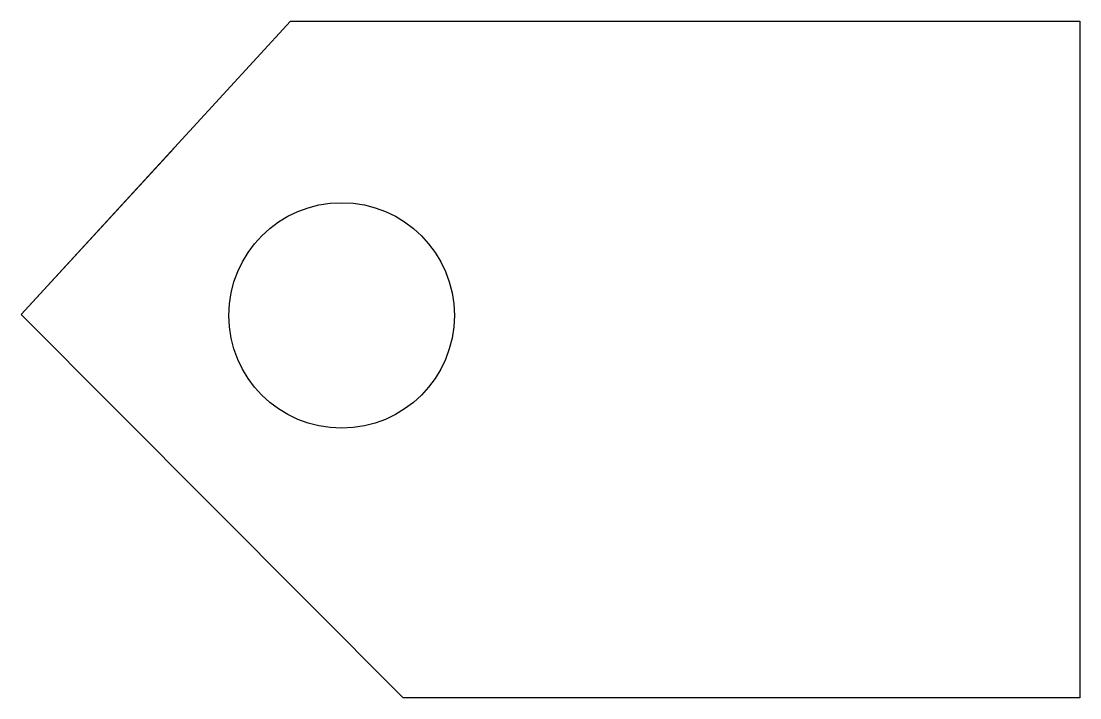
# Model space of a CAD drawing. Header units: inches. Extents: x 15.2 to 62.2, y 6 to 36.
import ezdxf

# ---------------------------------------------------------------- set-up
doc = ezdxf.new("R2010")
doc.units = ezdxf.units.IN
doc.header["$MEASUREMENT"] = 0

msp = doc.modelspace()

# ---------------------------------------------------------------- linework, layer by layer
for p, q in [((15.235, 23.037), (27.18, 36.041)), ((27.18, 36.041), (62.18, 36.041)), ((62.18, 36.041), (62.18, 6.041)), ((15.235, 23.037), (22, 30.401)), ((32.18, 6.041), (15.235, 23.037)), ((62.18, 6.041), (32.18, 6.041))]:
    msp.add_line(p, q)
msp.add_circle((29.445, 22.994), 5)

doc.saveas('drawing.dxf')
